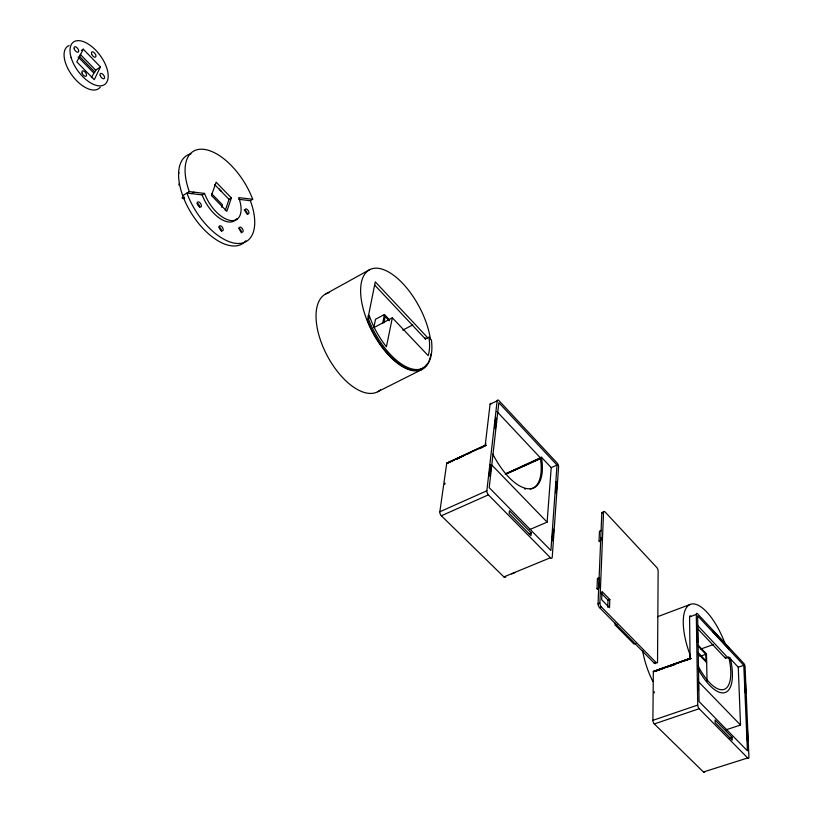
<?xml version="1.0" encoding="UTF-8"?>
<svg xmlns="http://www.w3.org/2000/svg" width="813" height="813" viewBox="0 0 813 813"><rect width="100%" height="100%" fill="white"/><g stroke="black" fill="none" stroke-linecap="round" stroke-linejoin="round"><path stroke-width="1.22" d="M704.586 772.025A2.683 1.077 71 0 1 703.448 771.984L654.302 723.936A2.734 1.159 70.4 0 1 652.89 720.338L653.134 693.194L654.262 692.798L654.272 691.731L653.144 692.127L653.327 671.701L654.069 671.528M635.857 643.449L634.049 644.109L615.197 624.994L615.258 623.144M607.768 607.25L608.022 600.167L601.041 593.023M609.821 599.466L609.537 607.738L601.65 599.689L601.976 591.427L609.821 599.466L608.022 600.167M656.03 662.463L601.366 606.915A2.917 1.26 68.4 0 1 599.862 603.063L603.541 512.373A2.744 1.138 66.9 0 1 605.126 511.997L656.741 567.464A2.673 1.067 67.8 0 1 658.134 570.98L657.534 661.752A2.845 1.169 69.3 0 1 656.03 662.463L654.231 663.113L599.537 607.616A2.917 1.26 68.4 0 1 598.043 603.774L601.813 513.105L603.541 512.373M597.799 589.547L597.006 588.744L597.443 578.429L599.537 577.596L599.161 586.762M599.811 541.793L599.049 540.98L599.455 531.245L601.498 530.401M601.193 537.708L601.092 540.147L599.049 540.98M557.017 465.077L550.909 550.523L489.213 487.658L498.826 402.689L557.017 465.077L551.214 467.648L547.119 522.159L529.954 529.456M531.204 532.85L530.97 535.625L509.182 513.491L509.456 510.716L531.204 532.85L529.151 533.714M503.887 576.905L550.391 557.748A2.988 1.341 67.4 0 0 552.23 557.23L558.602 466.774A2.815 1.209 65.9 0 0 557.159 463.085L499.05 400.718A2.906 1.291 64.5 0 0 497.129 400.87L490.087 404.234L485.198 445.433L485.788 445.138L446.733 463.268L443.837 483.603L445.026 483.064L444.874 484.121L443.685 484.66L439.843 511.784A3.028 1.504 66.1 0 0 441.347 515.777L503.887 576.905A2.937 1.402 67.6 0 0 505.686 576.864M550.391 557.748L488.4 494.853A3.079 1.443 66 0 1 486.845 490.798L497.129 400.87M178.809 173.443L178.941 172.61M374.61 284.987L425.402 339.021L428.959 337.283A51.727 24.39 62.2 0 1 428.166 355.627L392.333 317.822L386.419 346.745A51.727 24.39 62.2 0 1 370.22 318.239L369.224 315.474L368.004 316.125M383.899 322.903L385.179 316.501L389.264 320.81M382.74 322.893L384.427 314.519L389.417 319.783M425.108 366.196A55.569 26.24 62.2 0 1 367.506 320.505L375.271 281.847L427.76 337.802M428.949 337.192L431.418 340.058A55.589 26.209 62.2 0 1 410.382 368.482A55.589 26.209 62.2 0 1 368.726 319.855L369.224 315.474M231.359 197.925L226.857 211.309L211.431 195.516L216.126 182.203L231.359 197.925L229.012 199.358L225.242 210.516M221.685 207.234L222.498 204.856L211.471 193.555M446.733 463.268L447.567 463.095M100.456 66.91L94.247 79.684L76.808 61.869L83.251 49.176L100.456 66.91L95.731 70.233L91.442 77.428M189.317 191.573A52.296 26.778 57.6 0 1 204.012 149.358A52.296 26.778 57.6 0 1 252.691 199.297L238.748 197.6A28.211 14.441 57.6 0 1 237.437 218.921L237.081 219.195A28.211 14.441 57.6 0 1 204.846 194.226L204.541 193.423L189.317 191.573L182.742 195.689M81.361 50.538L83.251 49.176M182.102 197.285L182.519 198.413L184.5 197.173M252.691 199.297L250.363 200.699A52.245 26.829 57.6 0 1 235.76 243.341A52.245 26.829 57.6 0 1 186.929 193.067L191.573 193.636L193.961 192.142M191.573 193.636L202.173 194.907L204.541 193.423M235.079 220.343L237.437 218.921M325.749 293.92L369.62 269.692M367.232 319.783L368.452 319.133M384.427 314.519L375.545 319.245L373.817 327.619L392.333 317.822M402.77 330.149L412.75 324.936M377.639 391.785L422.15 369.376M446.825 463.075L485.585 445.087M447.455 463.014L486.011 445.28M447.678 463.186L454.457 460.046M456.723 458.999L464.64 455.331M466.896 454.284L470.29 452.709M479.335 448.522L486.113 445.372M456.835 459.111L461.357 457.018M479.446 448.634L482.841 447.059M496.987 411.591L540.31 457.77L541.468 457.252L551.214 467.648M505.462 473.857L541.468 457.252M505.412 474.081L541.448 457.77M505.412 474.213L541.428 458.014M506.54 473.847L541.428 458.156M439.843 511.784L486.845 490.798M441.347 515.777L488.4 494.853M511.611 573.958L515.086 572.525M597.006 588.744L599.11 587.911M598.043 603.774L599.862 603.063M599.537 607.616L601.366 606.915M615.197 624.994L617.006 624.313M657.412 616.762L690.217 604.425M653.327 671.701L690.704 658.306L690.074 658.56L689.576 616.894L696.294 614.394A2.622 1.006 68.5 0 1 697.605 613.825L743.712 663.306A2.561 0.945 69.2 0 1 745.054 666.66L748.925 757.086A2.724 1.026 70.6 0 1 747.696 757.96L703.448 771.984M700.562 649.14L713.387 644.526M653.459 671.345L690.379 658.134M653.378 671.487L690.613 658.235M655.248 671.101L690.877 658.51M655.42 671.325L663.713 668.367M667.27 667.097L675.562 664.13M685.034 660.745L690.959 658.621M669.719 666.375L675.644 664.262M699.912 656.396L705.847 654.272L705.979 660.867L698.225 652.727M697.239 628.256L725.491 658.306L728.804 657.138L738.265 667.239L740.521 725.044L726.111 729.789M738.265 667.239L743.793 665.308L747.401 750.785L699.058 701.517L697.635 615.827L743.793 665.308M652.89 720.338L697.727 705.064L696.294 614.394M654.302 723.936L699.17 708.723L747.696 757.96M729.22 738.306L732.137 737.361L732.228 740.125L715.166 722.787L715.094 720.013L732.137 737.361M182.519 198.413L184.642 198.657M238.727 199.307L250.363 200.699M80.243 54.329L95.731 70.233M79.328 56.127L94.847 72.042M78.15 56.971L93.668 72.875M597.443 578.429L598.236 579.232M214.622 184.531L229.012 199.358M491.885 465.087L547.119 522.159M698.103 681.304L740.521 725.044M698.367 653.876L706.66 662.575M698.225 645.258L706.477 653.957L707.056 681.284M698.113 646.132L705.847 654.272M696.904 624.709L728.55 658.439M690.034 656.203L690.379 657.077M485.463 443.095L485.828 444.061M728.804 657.138L728.824 657.219A43.79 16.809 69 0 1 723.712 689.515A43.79 16.809 69 0 1 698.032 665.847M725.216 657.148L725.491 658.306M730.277 657.89L730.572 659.221A47.052 18.059 69 0 1 724.82 692.625A47.052 18.059 69 0 1 697.879 668.499M540.31 457.77L540.35 458.044A52.032 23.221 65.2 0 1 530.228 489.091M425.209 337.771L425.402 339.021M178.84 184.033L178.982 185.069M236.37 219.022A28.191 14.471 57.6 0 1 219.225 217.975A28.191 14.471 57.6 0 1 202.173 194.907M244.713 241.989A52.164 26.92 57.6 0 1 190.852 212.437A52.164 26.92 57.6 0 1 190.994 153.779M245.882 240.739A52.164 26.92 57.6 0 1 245.313 241.39M244.215 209.978A2.835 1.443 58.3 0 1 246.38 211.553A2.835 1.443 58.3 0 1 247.162 214.327M238.565 228.138A2.866 1.484 58.4 0 1 240.831 230.16A2.866 1.484 58.4 0 1 241.166 232.904M219.012 226.959A2.927 1.535 58 0 1 221.37 231.268M197.153 203.118A2.967 1.555 57.3 0 1 199.592 207.234M221.624 191.36A2.876 1.474 57.5 0 1 219.398 189.043M426.744 364.153A55.569 26.24 62.2 0 1 426.225 364.874M380.494 389.793A55.386 27.683 62 0 1 327.202 355.698A55.386 27.683 62 0 1 329.031 292.68M430.209 357.425A56.341 26.605 62.2 0 1 375.565 337.639A56.341 26.605 62.2 0 1 376.653 268.188A56.341 26.605 62.2 0 1 430.494 339.519M430.819 354.062A56.341 26.605 62.2 0 1 430.443 356.338M100.233 87.164A26.25 13.597 53.3 0 1 72.316 75.67A26.25 13.597 53.3 0 1 69.095 45.518M525.472 489.07A52.032 23.221 65.2 0 1 524.619 488.898M490.087 404.234A2.896 1.301 64.5 0 1 491.57 403.675M541.509 457.526A52.052 23.201 65.2 0 1 528.237 488.745A52.052 23.201 65.2 0 1 492.861 454.111M655.685 662.92A2.845 1.179 69.3 0 1 654.231 663.113M601.813 513.105A2.744 1.138 66.9 0 1 603.205 512.525M652.89 681.548A47.012 19.187 69.3 0 1 642.636 650.735M690.298 655.41A47.693 18.333 69 0 1 690.572 604.293A47.693 18.333 69 0 1 724.922 643.307M699.17 708.723A2.785 1.108 70 0 1 697.727 705.064M689.576 616.894A2.612 1.016 68.6 0 1 690.715 616.152M552.881 529.131L552.108 539.974L552.942 540.828L553.704 529.985L552.881 529.131M556.234 482.079L555.503 492.302L556.305 493.145L557.027 482.932L556.234 482.079M491.225 465.473L490.005 476.266L489.111 475.341L490.341 464.558L491.225 465.473M496.53 418.695L495.381 428.847L494.517 427.933L495.676 417.78L496.53 418.695M698.519 690.186L697.828 689.465L697.656 678.631L698.347 679.343L698.519 690.186M747.919 740.867L747.269 740.196L746.812 729.393L747.462 730.064L747.919 740.867M697.747 642.422L697.066 641.701L696.904 631.437L697.574 632.158L697.747 642.422M745.887 693.235L745.247 692.564L744.82 682.31L745.45 682.991L745.887 693.235M729.088 648.093L712.849 630.675L712.879 631.681L729.119 649.099L729.088 648.093M245.201 210.791A2.835 1.433 58.3 0 0 248.473 213.89A2.835 1.433 58.3 0 0 247.426 209.663A2.835 1.433 58.3 0 0 245.201 210.791M219.266 227.67A2.927 1.535 58.1 0 0 222.691 230.841A2.927 1.535 58.1 0 0 221.634 226.461A2.927 1.535 58.1 0 0 219.266 227.67M197.346 203.768A2.967 1.555 57.3 0 0 200.841 207.01A2.967 1.555 57.3 0 0 199.795 202.61A2.967 1.555 57.3 0 0 197.346 203.768M239.337 228.992A2.866 1.484 58.5 0 0 242.66 232.101A2.866 1.484 58.5 0 0 241.603 227.792A2.866 1.484 58.5 0 0 239.337 228.992M71.056 57.327A26.321 13.536 53.4 0 0 103.515 85.152A26.321 13.536 53.4 0 0 92.692 47.337A26.321 13.536 53.4 0 0 71.056 57.327M100.253 75.629A3.15 1.616 53.8 0 0 104.166 78.637A3.15 1.616 53.8 0 0 102.54 74.013A3.15 1.616 53.8 0 0 100.253 75.629M74.237 48.932A3.201 1.646 53 0 0 78.261 52.042A3.201 1.646 53 0 0 76.625 47.367A3.201 1.646 53 0 0 74.237 48.932M82.093 73.14A3.201 1.667 53.4 0 0 86.097 76.198A3.201 1.667 53.4 0 0 84.461 71.493A3.201 1.667 53.4 0 0 82.093 73.14M91.625 54.024A3.15 1.606 53.5 0 0 95.548 57.073A3.15 1.606 53.5 0 0 93.932 52.459A3.15 1.606 53.5 0 0 91.625 54.024"/></g></svg>
